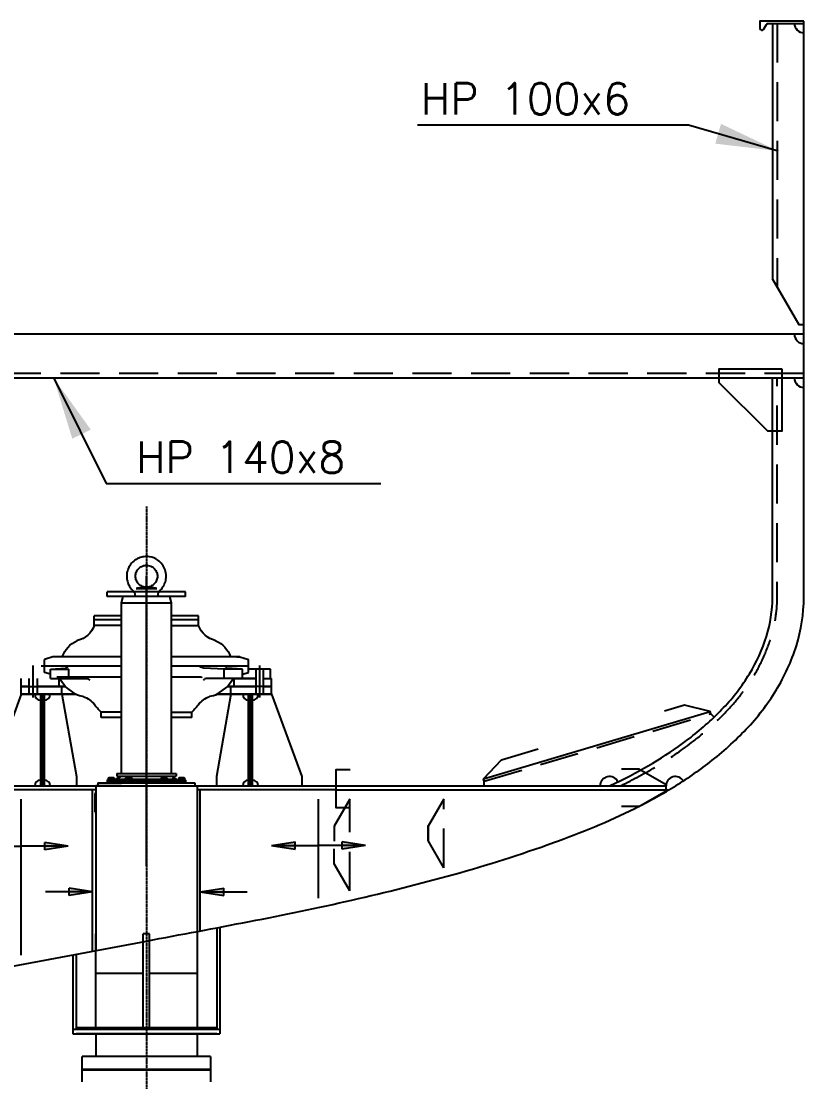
# Model space of a CAD drawing. Extents: x 53504 to 217282, y 25397 to 142583.
# Drawn here: x 174333 to 176833, y 133308 to 136696 of the extents above; entities that cross this region are included whole.
import ezdxf

# ---------------------------------------------------------------- set-up
doc = ezdxf.new("R2010")
doc.units = 0
doc.header["$LTSCALE"] = 250
doc.linetypes.add('DASHED', pattern=[0.75, 0.5, -0.25])
doc.linetypes.add('PHANTOM', pattern=[2.1, 1.25, -0.2, 0.125, -0.2, 0.125, -0.2])
doc.layers.get('0').update_dxf_attribs({"linetype": 'CONTINUOUS'})
for name, color, linetype in [('035', 2, 'CONTINUOUS'), ('S0CO1', 1, 'CONTINUOUS'), ('S0CO2', 2, 'CONTINUOUS'), ('S0CO5', 4, 'CONTINUOUS'), ('S0DA1', 1, 'DASHED'), ('S0DA2', 2, 'DASHED'), ('S0PH1', 1, 'PHANTOM'), ('S0TX2', 2, 'CONTINUOUS')]:
    doc.layers.add(name, color=color, linetype=linetype)
doc.styles.add('ROMANS', font='romans', dxfattribs={"height": 100})
doc.dimstyles.new('ORGINAL', dxfattribs={"dimscale": 100, "dimtxt": 1.8, "dimasz": 2, "dimexe": 0.5, "dimexo": 1, "dimgap": 0.5, "dimtad": 1, "dimdec": 0, "dimdsep": 46, "dimtxsty": 'ROMANS', "dimcen": 0, "dimclrd": 1, "dimclre": 1, "dimclrt": 2, "dimadec": 3, "dimazin": 2, "dimtfac": 1, "dimtdec": 0, "dimtmove": 0, "dimatfit": 3, "dimfxl": 1, "dimtvp": 100, "dimtolj": 1, "dimarcsym": 0})

# ---------------------------------------------------------------- blocks, each defined once
blk = doc.blocks.new('KNE200-OL')
at = {"layer": 'S0CO1', "color": 0}
blk.add_lwpolyline([(-30, 30), (-30, -170), (15, -170), (170, -15), (170, 30)], close=True, dxfattribs=at)
blk = doc.blocks.new('FF')
at = {"color": 0}
blk.add_lwpolyline([(0, 0), (140, 0), (140, -23, -0.767327), (128.8, -26), (119.6, -10, 0.267949), (114.4, -7), (0, -7)], format="xyb", close=True, dxfattribs=at)
blk = doc.blocks.new('rorlangskips')
at = {"color": 0, "linetype": 'ByBlock'}
for p, q in [((32.6961, 3388), (-32.6962, 3388)), ((10.0925, 3393.5237), (-10.0926, 3393.5237)), ((-125, 3362), (-125, 3377)), ((-125, 3377), (125, 3377)), ((-125, 3362), (125, 3362)), ((-80, 3342), (-74.6411, 3362)), ((-74.6411, 3362), (74.641, 3362)), ((-37.2574, 3366.8566), (-37.5, 3362)), ((37.2573, 3366.8565), (37.5, 3362)), ((80, 3342), (74.641, 3362)), ((125, 3362), (125, 3377)), ((-80, 2797), (-80, 3342)), ((80, 3342), (-80, 3342)), ((80, 2797), (80, 3342)), ((-166.5, 3269.41192), (-166.5, 3300)), ((-166.5, 3300), (-80, 3300)), ((-166.5, 3288), (-80, 3288)), ((80, 3300), (166.5, 3300)), ((80, 3288), (166.5, 3288)), ((166.5, 3269.41192), (166.5, 3300)), ((-80, 3269.41192), (-166.5, 3269.41192)), ((80, 3269.41192), (166.5, 3269.41192)), ((-220, 3221.95207), (-222, 3220.94443)), ((220, 3221.95207), (222, 3220.94443)), ((-298.79141, 3170), (-326, 3161)), ((-326, 3119), (-326, 3161)), ((-298.79141, 3170), (-80, 3170)), ((-289.25, 3170), (-298.79141, 3170)), ((80, 3170), (298.79141, 3170)), ((289.25, 3170), (298.79141, 3170)), ((298.79141, 3170), (326, 3161)), ((326, 3119), (326, 3161)), ((-326, 3140), (-80, 3140)), ((-306.38024, 3113.7429), (-326, 3119)), ((-306.38024, 3130.23145), (-257.12316, 3133.76459)), ((-306.38024, 3100), (-306.38024, 3130.23145)), ((-306.38024, 3130.23145), (-248.40739, 3130.23145)), ((-257.12316, 3133.76459), (-254.12241, 3134.97457)), ((-252.18645, 3136.91054), (-254.12241, 3134.97457)), ((-252.18645, 3136.91054), (-251.07327, 3140.25009)), ((-248.40739, 3130.23145), (-183.41135, 3133.4258)), ((-248.40739, 3100), (-248.40739, 3130.23145)), ((-183.41135, 3133.4258), (-179.20063, 3134.15179)), ((-179.20063, 3134.15179), (-177.07107, 3135.55536)), ((-177.07107, 3135.55536), (-174.26392, 3136.95894)), ((-174.26392, 3136.95894), (-170.00481, 3140)), ((80, 3140), (336, 3140)), ((248.40739, 3100), (248.40739, 3130.23145)), ((306.38024, 3130.23145), (248.40739, 3130.23145)), ((252.18645, 3136.91054), (251.07327, 3140.25009)), ((252.18645, 3136.91054), (254.12241, 3134.97457)), ((257.12316, 3133.76459), (254.12241, 3134.97457)), ((306.38024, 3130.23145), (257.12316, 3133.76459)), ((306.38024, 3100), (306.38024, 3130.23145)), ((306.38024, 3113.7429), (326, 3119)), ((306.38024, 3113.7429), (326, 3119)), ((-306.38024, 3100), (-189.55803, 3100)), ((-189.55803, 3100), (-185.9765, 3098.91714)), ((-185.9765, 3098.91714), (-184.04054, 3097.56196)), ((-184.04054, 3097.56196), (-181.23339, 3095.0452)), ((-175.7159, 3104.19266), (-177.36147, 3102.83748)), ((-173.77993, 3105.59624), (-175.7159, 3104.19266)), ((-170.38595, 3106.05905), (-173.77993, 3105.59624)), ((-80, 3106.07593), (-170.38595, 3106.05905)), ((286.33456, 3106.14433), (80, 3106.1058)), ((184.04054, 3097.56196), (181.23339, 3095.0452)), ((185.9765, 3098.91714), (184.04054, 3097.56196)), ((189.55803, 3100), (185.9765, 3098.91714)), ((306.38024, 3100), (189.55803, 3100)), ((-226.24318, 3050), (-259.67262, 3075)), ((226.24318, 3050), (259.67262, 3075)), ((-145, 2976), (-145, 2992.74737)), ((-80, 2992.74737), (-145, 2992.74737)), ((80, 2992.74737), (145, 2992.74737)), ((145, 2976), (145, 2992.74737)), ((-145, 2976), (-80, 2976)), ((80, 2976), (145, 2976)), ((-120.58, 2783.4), (-121.7376, 2782.7318)), ((-121.7376, 2782.7317), (-121.7376, 2777.6)), ((-120.58, 2783.4), (-119.9953, 2783.4)), ((-118.8612, 2783.4), (-119.9953, 2783.4)), ((-118.8612, 2783.4), (-113.6342, 2783.4)), ((-117.1188, 2777.6), (-117.1188, 2782.7317)), ((-113.6342, 2783.4), (-111.3658, 2783.4)), ((-111.3658, 2783.4), (-106.1389, 2783.4)), ((-107.8812, 2782.7317), (-107.8812, 2777.6)), ((-106.1389, 2783.4), (-105.0047, 2783.4)), ((-105.0047, 2783.4), (-104.42, 2783.4)), ((-103.2628, 2782.7319), (-104.42, 2783.4)), ((-103.2624, 2782.7317), (-103.2624, 2777.6)), ((-83.7603, 2785.2909), (-96.5, 2778.413)), ((-65.4876, 2778.413), (-96.5, 2778.413)), ((-96.5, 2778.413), (-95.9966, 2777)), ((95, 2797), (-95, 2797)), ((-95, 2797), (-95, 2788.5)), ((95, 2788.5), (-95, 2788.5)), ((-95, 2788.5), (-84.1135, 2787.1633)), ((-65.4876, 2782.7317), (-65.4876, 2777.6)), ((-64.33, 2783.4), (-65.4872, 2782.7319)), ((-64.33, 2783.4), (-63.7453, 2783.4)), ((-63.7453, 2783.4), (-62.6112, 2783.4)), ((-62.6112, 2783.4), (-57.3842, 2783.4)), ((-60.8688, 2782.7317), (-60.8688, 2777.6)), ((-55.1158, 2783.4), (-57.3842, 2783.4)), ((-55.1158, 2783.4), (-49.8889, 2783.4)), ((-51.6312, 2777.6), (-51.6312, 2782.7317)), ((-49.8889, 2783.4), (-48.7547, 2783.4)), ((-48.7547, 2783.4), (-48.17, 2783.4)), ((-47.0125, 2782.7317), (-48.17, 2783.4)), ((-47.0124, 2782.7317), (-47.0124, 2777.6)), ((47.0124, 2778.413), (-47.0124, 2778.413)), ((47.0124, 2782.7317), (47.0124, 2777.6)), ((48.17, 2783.4), (47.0127, 2782.7319)), ((48.17, 2783.4), (48.7547, 2783.4)), ((48.7547, 2783.4), (49.8888, 2783.4)), ((49.8888, 2783.4), (55.1158, 2783.4)), ((51.6312, 2782.7317), (51.6312, 2777.6)), ((55.1158, 2783.4), (57.3842, 2783.4)), ((57.3842, 2783.4), (62.6111, 2783.4)), ((60.8688, 2782.7317), (60.8688, 2777.6)), ((63.7453, 2783.4), (62.6111, 2783.4)), ((63.7453, 2783.4), (64.33, 2783.4)), ((65.4874, 2782.7318), (64.33, 2783.4)), ((65.4876, 2777.6), (65.4876, 2782.7317)), ((96.5, 2778.413), (65.4876, 2778.413)), ((83.7602, 2785.2909), (96.5, 2778.413)), ((95, 2788.5), (84.1134, 2787.1633)), ((95, 2797), (95, 2788.5)), ((96.5, 2778.413), (95.9965, 2777)), ((104.42, 2783.4), (103.2622, 2782.7316)), ((103.2624, 2782.7317), (103.2624, 2777.6)), ((104.42, 2783.4), (105.0047, 2783.4)), ((105.0047, 2783.4), (106.1388, 2783.4)), ((106.1388, 2783.4), (111.3658, 2783.4)), ((107.8812, 2782.7317), (107.8812, 2777.6)), ((111.3658, 2783.4), (113.6342, 2783.4)), ((113.6342, 2783.4), (118.8611, 2783.4)), ((117.1188, 2782.7317), (117.1188, 2777.6)), ((118.8611, 2783.4), (119.9953, 2783.4)), ((119.9953, 2783.4), (120.58, 2783.4)), ((121.7377, 2782.7316), (120.58, 2783.4)), ((121.7376, 2782.7317), (121.7376, 2777.6)), ((161.95, 2757), (-161.95, 2757)), ((-161.95, 2757), (-161.95, 2285)), ((155, 2767), (-155, 2767)), ((-155, 2767), (-155, 2757.0002)), ((-124, 2777), (-125, 2776)), ((125, 2776), (-125, 2776)), ((-125, 2775.9997), (-125, 2767.9998)), ((-125, 2768), (125, 2768)), ((-125, 2768), (-124, 2767)), ((-124, 2777), (124, 2777)), ((-117.1188, 2777.6), (-121.7376, 2777.6)), ((-119.815, 2777.6), (-119.815, 2777)), ((-107.8812, 2777.6), (-117.1188, 2777.6)), ((-103.2624, 2777.6), (-107.8812, 2777.6)), ((-105.185, 2777), (-105.185, 2777.6)), ((-60.8688, 2777.6), (-65.4876, 2777.6)), ((-63.565, 2777.6), (-63.565, 2777)), ((-51.6312, 2777.6), (-60.8688, 2777.6)), ((-47.0124, 2777.6), (-51.6312, 2777.6)), ((-48.935, 2777), (-48.935, 2777.6)), ((51.6312, 2777.6), (47.0124, 2777.6)), ((48.935, 2777.6), (48.935, 2777)), ((60.8688, 2777.6), (51.6312, 2777.6)), ((65.4876, 2777.6), (60.8688, 2777.6)), ((63.565, 2777), (63.565, 2777.6)), ((107.8812, 2777.6), (103.2624, 2777.6)), ((105.185, 2777.6), (105.185, 2777)), ((117.1188, 2777.6), (107.8812, 2777.6)), ((121.7376, 2777.6), (117.1188, 2777.6)), ((119.815, 2777.6), (119.815, 2777)), ((125, 2776), (124, 2777)), ((125, 2768), (124, 2767)), ((125, 2775.9997), (125, 2767.9998)), ((155, 2767), (155, 2757.0002)), ((161.95, 2757), (161.95, 2736.9998)), ((163.95, 2733), (161.5048, 2733)), ((163.95, 2674), (163.95, 2733)), ((161.5046, 2674), (163.95, 2674)), ((161.95, 2670), (161.95, 2285)), ((-161.95, 2285), (-161.95, 1985)), ((-10, 1985), (-10, 2285)), ((-10, 2285), (10, 2285)), ((10, 1985), (10, 2285)), ((161.95, 1985), (161.95, 2285)), ((-161.95, 2158), (-10, 2158)), ((10.0003, 2158), (161.95, 2158)), ((-10.0001, 1985), (-225, 1985)), ((10, 1985), (-10, 1985)), ((225, 1985), (10.0003, 1985)), ((-225, 1965), (225, 1965)), ((-161.95, 1964.9996), (-161.95, 1892.9999)), ((161.95, 1964.9996), (161.95, 1892.9999)), ((-205, 1893), (205, 1893)), ((-205, 1893), (-205, 1851.0004)), ((205, 1851.0004), (205, 1893)), ((-205, 1851), (205, 1851)), ((-204, 1851), (-205, 1850)), ((-205, 1850.0005), (-205, 1812.0005)), ((205, 1850), (-205, 1850)), ((205, 1850), (204, 1851)), ((205, 1812.0005), (205, 1850.0005))]:
    blk.add_line(p, q, dxfattribs=at)
for points in [[(-119.9957, 2783.4002), (-120.0563, 2783.3898, 0.0039418602), (-120.1165, 2783.3785, 0.0040013579), (-120.1765, 2783.3663, 0.0039797873), (-120.2361, 2783.3531, 0.0038602763), (-120.2955, 2783.3391, 0.0037750231), (-120.3546, 2783.3241, 0.0037011178), (-120.4134, 2783.3083, 0.0036303738), (-120.4721, 2783.2917, 0.0035444018), (-120.5305, 2783.2742, 0.0034692967), (-120.5888, 2783.2559, 0.0033878364), (-120.6468, 2783.2368, 0.0033133369), (-120.7048, 2783.2168, 0.003230705), (-120.7626, 2783.1961, 0.0031594434), (-120.8203, 2783.1747, 0.0030852079), (-120.8778, 2783.1524, 0.0030066347), (-120.9353, 2783.1294, 0.0029140184), (-120.9927, 2783.1056, 0.0028668794), (-121.05, 2783.0811, 0.002843875), (-121.1075, 2783.0558, 0.0027017808), (-121.1646, 2783.03, 0.0024707101), (-121.2214, 2783.0035, 0.0026430166), (-121.279, 2782.9759, 0.0030340751), (-121.338, 2782.9468, 0.0022716927), (-121.3935, 2782.919, 0.0008326909), (-121.4435, 2782.8936, 0.0030459402), (-121.508, 2782.8594, 0.0049822652), (-121.6074, 2782.8047, 0.0023796944), (-121.7376, 2782.7319, 0.0012577399)], [(-117.1184, 2782.7319), (-117.176, 2782.7648, 0.002086275), (-117.2335, 2782.797, 0.0020960682), (-117.2909, 2782.8285, 0.0021356576), (-117.3482, 2782.8594, 0.002206361), (-117.4055, 2782.8895, 0.0022677019), (-117.4628, 2782.919, 0.0023268777), (-117.52, 2782.9478, 0.0023860374), (-117.5773, 2782.9759, 0.0024518076), (-117.6345, 2783.0033, 0.0025150146), (-117.6918, 2783.03, 0.0025834969), (-117.7491, 2783.0559, 0.0026481288), (-117.8064, 2783.0811, 0.0027176463), (-117.8637, 2783.1056, 0.0027876822), (-117.9212, 2783.1294, 0.0028677892), (-117.9787, 2783.1524, 0.0029292233), (-118.0363, 2783.1747, 0.0029843569), (-118.094, 2783.1961, 0.0030859652), (-118.1518, 2783.2168, 0.0032386271), (-118.2099, 2783.2368, 0.0032077686), (-118.2679, 2783.2559, 0.0030434102), (-118.3257, 2783.2741, 0.0034713306), (-118.3847, 2783.2917, 0.004304953), (-118.4453, 2783.3087, 0.0032689213), (-118.5023, 2783.3241, 0.0009735441), (-118.5539, 2783.3377, 0.0048740787), (-118.6208, 2783.3531, 0.0087383671), (-118.7247, 2783.3742, 0.004272829), (-118.8614, 2783.4002, 0.0022383392)], [(-113.6346, 2783.4002), (-113.7557, 2783.3898, 0.0020138052), (-113.8763, 2783.3785, 0.0020528203), (-113.9962, 2783.3663, 0.002051612), (-114.1155, 2783.3531, 0.0019997799), (-114.2342, 2783.3391, 0.0019660746), (-114.3524, 2783.3241, 0.001937944), (-114.4701, 2783.3083, 0.0019119894), (-114.5874, 2783.2917, 0.0018775293), (-114.7043, 2783.2742, 0.001849165), (-114.8208, 2783.2559, 0.0018168034), (-114.937, 2783.2368, 0.001788438), (-115.0529, 2783.2168, 0.001754959), (-115.1685, 2783.1961, 0.0017278313), (-115.2839, 2783.1747, 0.0016983271), (-115.399, 2783.1524, 0.0016665342), (-115.514, 2783.1294, 0.0016259801), (-115.6287, 2783.1056, 0.00161086), (-115.7434, 2783.0811, 0.0016088778), (-115.8582, 2783.0558, 0.0015394528), (-115.9725, 2783.03, 0.0014170001), (-116.086, 2783.0035, 0.0015260602), (-116.2013, 2782.9759, 0.001765179), (-116.3194, 2782.9468, 0.0013321862), (-116.4302, 2782.919, 0.0004904), (-116.5303, 2782.8936, 0.0018009038), (-116.6592, 2782.8594, 0.0029842264), (-116.858, 2782.8047, 0.001441806), (-117.1184, 2782.7319, 0.0007660942)], [(-107.881, 2782.7319), (-107.9961, 2782.7648, 0.0012798044), (-108.111, 2782.797, 0.0012775111), (-108.2258, 2782.8285, 0.001292954), (-108.3404, 2782.8594, 0.0013271093), (-108.455, 2782.8895, 0.0013546974), (-108.5695, 2782.919, 0.001380876), (-108.684, 2782.9478, 0.001406205), (-108.7984, 2782.9759, 0.0014353323), (-108.9129, 2783.0033, 0.0014620704), (-109.0273, 2783.03, 0.0014917956), (-109.1419, 2783.0559, 0.0015184079), (-109.2565, 2783.0811, 0.0015477911), (-109.3712, 2783.1056, 0.0015765799), (-109.486, 2783.1294, 0.0016110078), (-109.601, 2783.1524, 0.0016340797), (-109.7162, 2783.1747, 0.0016538577), (-109.8315, 2783.1961, 0.0016985364), (-109.9472, 2783.2168, 0.0017708203), (-110.0634, 2783.2368, 0.0017420488), (-110.1793, 2783.2559, 0.0016428437), (-110.2949, 2783.2741, 0.0018623958), (-110.4128, 2783.2917, 0.0022936921), (-110.5339, 2783.3087, 0.001729458), (-110.6479, 2783.3241, 0.0005133317), (-110.7511, 2783.3377, 0.0025622387), (-110.8849, 2783.3531, 0.0045433942), (-111.0927, 2783.3742, 0.0022024116), (-111.3659, 2783.4002, 0.00114961)], [(-106.1391, 2783.4002), (-106.1997, 2783.3898, 0.0039417227), (-106.26, 2783.3785, 0.0040013774), (-106.3199, 2783.3663, 0.0039799731), (-106.3795, 2783.3531, 0.003860608), (-106.4389, 2783.3391, 0.0037754973), (-106.498, 2783.3241, 0.0037017204), (-106.5569, 2783.3083, 0.0036311024), (-106.6155, 2783.2917, 0.0035452388), (-106.674, 2783.2742, 0.0034702404), (-106.7322, 2783.2559, 0.0033888716), (-106.7903, 2783.2368, 0.0033144613), (-106.8483, 2783.2168, 0.0032319031), (-106.9061, 2783.1961, 0.0031607157), (-106.9637, 2783.1747, 0.0030865413), (-107.0213, 2783.1524, 0.0030080239), (-107.0788, 2783.1294, 0.002915445), (-107.1362, 2783.1056, 0.0028683623), (-107.1935, 2783.0811, 0.0028454201), (-107.2509, 2783.0558, 0.0027033194), (-107.3081, 2783.03, 0.0024721742), (-107.3648, 2783.0035, 0.0026446434), (-107.4225, 2782.9759, 0.0030360183), (-107.4815, 2782.9468, 0.0022732047), (-107.5369, 2782.919, 0.000833256), (-107.587, 2782.8936, 0.0030480434), (-107.6514, 2782.8594, 0.0049858921), (-107.7508, 2782.8047, 0.0023815012), (-107.881, 2782.7319, 0.0012587123)], [(-103.2628, 2782.7319), (-103.3203, 2782.7648, 0.0020888869), (-103.3777, 2782.797, 0.0020986678), (-103.4351, 2782.8285, 0.002138279), (-103.4924, 2782.8594, 0.0022090407), (-103.5497, 2782.8895, 0.0022704238), (-103.6069, 2782.919, 0.0023296369), (-103.6641, 2782.9478, 0.002388829), (-103.7213, 2782.9759, 0.0024546366), (-103.7785, 2783.0033, 0.0025178721), (-103.8357, 2783.03, 0.0025863861), (-103.893, 2783.0559, 0.0026510384), (-103.9502, 2783.0811, 0.0027205787), (-104.0076, 2783.1056, 0.0027906298), (-104.065, 2783.1294, 0.0028707586), (-104.1225, 2783.1524, 0.0029321861), (-104.18, 2783.1747, 0.0029873038), (-104.2377, 2783.1961, 0.0030889317), (-104.2955, 2783.2168, 0.0032416531), (-104.3536, 2783.2368, 0.0032106714), (-104.4115, 2783.2559, 0.0030460801), (-104.4693, 2783.2741, 0.0034742723), (-104.5282, 2783.2917, 0.0043084458), (-104.5888, 2783.3087, 0.0032714438), (-104.6458, 2783.3241, 0.0009742757), (-104.6974, 2783.3377, 0.0048776492), (-104.7643, 2783.3531, 0.0087441078), (-104.8682, 2783.3742, 0.0042753383), (-105.0048, 2783.4002, 0.0022395814)], [(-63.7453, 2783.4002), (-63.8059, 2783.3898, 0.0039415787), (-63.8662, 2783.3785, 0.0040013974), (-63.9261, 2783.3663, 0.0039801667), (-63.9858, 2783.3531, 0.0038609539), (-64.0452, 2783.3391, 0.0037759919), (-64.1043, 2783.3241, 0.0037023491), (-64.1631, 2783.3083, 0.0036318628), (-64.2218, 2783.2917, 0.0035461122), (-64.2803, 2783.2742, 0.0034712254), (-64.3385, 2783.2559, 0.0033899519), (-64.3966, 2783.2368, 0.003315635), (-64.4546, 2783.2168, 0.003233154), (-64.5124, 2783.1961, 0.0031620438), (-64.57, 2783.1747, 0.0030879337), (-64.6276, 2783.1524, 0.0030094742), (-64.6851, 2783.1294, 0.0029169347), (-64.7425, 2783.1056, 0.0028699109), (-64.7998, 2783.0811, 0.0028470336), (-64.8572, 2783.0558, 0.0027049263), (-64.9143, 2783.03, 0.0024737032), (-64.9711, 2783.0035, 0.0026463426), (-65.0288, 2782.9759, 0.0030380479), (-65.0878, 2782.9468, 0.002274784), (-65.1432, 2782.919, 0.0008338463), (-65.1932, 2782.8936, 0.0030502402), (-65.2576, 2782.8594, 0.0049896809), (-65.357, 2782.8047, 0.0023833888), (-65.4872, 2782.7319, 0.0012597282)], [(-60.869, 2782.7319), (-60.9265, 2782.7648, 0.0020871594), (-60.984, 2782.797, 0.0020969684), (-61.0413, 2782.8285, 0.0021365869), (-61.0986, 2782.8594, 0.002207333), (-61.1559, 2782.8895, 0.002268714), (-61.2131, 2782.919, 0.002327929), (-61.2704, 2782.9478, 0.002387129), (-61.3276, 2782.9759, 0.0024529427), (-61.3848, 2783.0033, 0.0025161931), (-61.442, 2783.03, 0.0025847213), (-61.4992, 2783.0559, 0.0026493986), (-61.5565, 2783.0811, 0.0027189637), (-61.6139, 2783.1056, 0.0027890484), (-61.6713, 2783.1294, 0.002869209), (-61.7288, 2783.1524, 0.0029306886), (-61.7863, 2783.1747, 0.0029858638), (-61.844, 2783.1961, 0.003087538), (-61.9018, 2783.2168, 0.003240292), (-61.9599, 2783.2368, 0.0032094318), (-62.0178, 2783.2559, 0.0030449994), (-62.0756, 2783.2741, 0.0034731558), (-62.1345, 2783.2917, 0.0043072328), (-62.1951, 2783.3087, 0.003270664), (-62.252, 2783.3241, 0.0009740646), (-62.3036, 2783.3377, 0.0048766908), (-62.3705, 2783.3531, 0.008743084), (-62.4744, 2783.3742, 0.004275143), (-62.6109, 2783.4002, 0.0022395521)], [(-57.3841, 2783.4002), (-57.5053, 2783.3898, 0.002013237), (-57.6259, 2783.3785, 0.0020522362), (-57.7458, 2783.3663, 0.0020510234), (-57.8652, 2783.3531, 0.0019992018), (-57.9839, 2783.3391, 0.001965502), (-58.1022, 2783.3241, 0.0019373759), (-58.2199, 2783.3083, 0.0019114251), (-58.3373, 2783.2917, 0.001876972), (-58.4542, 2783.2742, 0.0018486128), (-58.5707, 2783.2559, 0.001816258), (-58.6869, 2783.2368, 0.0017878983), (-58.8029, 2783.2168, 0.001754427), (-58.9185, 2783.1961, 0.0017273051), (-59.0339, 2783.1747, 0.0016978079), (-59.1491, 2783.1524, 0.0016660227), (-59.2641, 2783.1294, 0.0016254791), (-59.3788, 2783.1056, 0.001610362), (-59.4936, 2783.0811, 0.0016083789), (-59.6084, 2783.0558, 0.001538974), (-59.7227, 2783.03, 0.0014165582), (-59.8363, 2783.0035, 0.0015255831), (-59.9516, 2782.9759, 0.0017646258), (-60.0697, 2782.9468, 0.0013317678), (-60.1805, 2782.919, 0.0004902457), (-60.2807, 2782.8936, 0.0018003367), (-60.4096, 2782.8594, 0.0029832839), (-60.6084, 2782.8047, 0.0014413494), (-60.869, 2782.7319, 0.0007658514)], [(-51.6316, 2782.7319), (-51.7466, 2782.7648, 0.0012802106), (-51.8615, 2782.797, 0.0012779161), (-51.9762, 2782.8285, 0.0012933633), (-52.0909, 2782.8594, 0.001327529), (-52.2054, 2782.8895, 0.0013551252), (-52.3199, 2782.919, 0.0013813113), (-52.4343, 2782.9478, 0.0014066476), (-52.5487, 2782.9759, 0.0014357831), (-52.6631, 2783.0033, 0.0014625287), (-52.7776, 2783.03, 0.001492262), (-52.8921, 2783.0559, 0.0015188816), (-53.0066, 2783.0811, 0.0015482727), (-53.1213, 2783.1056, 0.001577069), (-53.2361, 2783.1294, 0.001611506), (-53.3511, 2783.1524, 0.0016345832), (-53.4662, 2783.1747, 0.0016543654), (-53.5815, 2783.1961, 0.001699056), (-53.6972, 2783.2168, 0.0017713598), (-53.8133, 2783.2368, 0.001742577), (-53.9292, 2783.2559, 0.0016433397), (-54.0448, 2783.2741, 0.0018629552), (-54.1626, 2783.2917, 0.002294377), (-54.2837, 2783.3087, 0.001729971), (-54.3976, 2783.3241, 0.0005134833), (-54.5008, 2783.3377, 0.0025629934), (-54.6346, 2783.3531, 0.0045447146), (-54.8423, 2783.3742, 0.0022030432), (-55.1155, 2783.4002, 0.0011499378)], [(-49.8887, 2783.4002), (-49.9493, 2783.3898, 0.0039395888), (-50.0096, 2783.3785, 0.0039992103), (-50.0696, 2783.3663, 0.003977819), (-50.1292, 2783.3531, 0.003858522), (-50.1886, 2783.3391, 0.0037734624), (-50.2478, 2783.3241, 0.003699732), (-50.3067, 2783.3083, 0.0036291603), (-50.3654, 2783.2917, 0.0035433519), (-50.4238, 2783.2742, 0.0034684042), (-50.4821, 2783.2559, 0.0033870896), (-50.5402, 2783.2368, 0.003312731), (-50.5982, 2783.2168, 0.0032302286), (-50.6561, 2783.1961, 0.0031590916), (-50.7138, 2783.1747, 0.0030849689), (-50.7714, 2783.1524, 0.0030065056), (-50.8289, 2783.1294, 0.0029139872), (-50.8863, 2783.1056, 0.0028669427), (-50.9437, 2783.0811, 0.0028440261), (-51.0011, 2783.0558, 0.0027020098), (-51.0583, 2783.03, 0.002470989), (-51.1151, 2783.0035, 0.0026433893), (-51.1728, 2782.9759, 0.003034597), (-51.2318, 2782.9468, 0.002272155), (-51.2873, 2782.919, 0.0008328741), (-51.3374, 2782.8936, 0.0030466561), (-51.4018, 2782.8594, 0.0049836763), (-51.5013, 2782.8047, 0.0023804658), (-51.6316, 2782.7319, 0.0012581706)], [(-47.0124, 2782.7319), (-47.0699, 2782.7648, 0.002085506), (-47.1274, 2782.797, 0.0020953419), (-47.1847, 2782.8285, 0.002134967), (-47.2421, 2782.8594, 0.0022056983), (-47.2993, 2782.8895, 0.0022670771), (-47.3566, 2782.919, 0.0023262939), (-47.4138, 2782.9478, 0.0023855017), (-47.471, 2782.9759, 0.0024513208), (-47.5282, 2783.0033, 0.0025145854), (-47.5855, 2783.03, 0.0025831273), (-47.6427, 2783.0559, 0.0026478282), (-47.7, 2783.0811, 0.0027174172), (-47.7573, 2783.1056, 0.0027875341), (-47.8148, 2783.1294, 0.0028677251), (-47.8722, 2783.1524, 0.0029292543), (-47.9298, 2783.1747, 0.0029844846), (-47.9875, 2783.1961, 0.0030862032), (-48.0453, 2783.2168, 0.0032389883), (-48.1033, 2783.2368, 0.0032082441), (-48.1613, 2783.2559, 0.0030439642), (-48.2191, 2783.2741, 0.003472086), (-48.278, 2783.2917, 0.0043060704), (-48.3385, 2783.3087, 0.0032699168), (-48.3955, 2783.3241, 0.0009738622), (-48.4471, 2783.3377, 0.0048757721), (-48.5139, 2783.3531, 0.0087421021), (-48.6178, 2783.3742, 0.0042749553), (-48.7543, 2783.4002, 0.0022395238)], [(48.7546, 2783.4002), (48.694, 2783.3898, 0.0039416671), (48.6337, 2783.3785, 0.0040013852), (48.5738, 2783.3663, 0.0039800479), (48.5141, 2783.3531, 0.0038607414), (48.4547, 2783.3391, 0.0037756881), (48.3956, 2783.3241, 0.003701963), (48.3368, 2783.3083, 0.0036313957), (48.2781, 2783.2917, 0.0035455757), (48.2197, 2783.2742, 0.0034706203), (48.1614, 2783.2559, 0.0033892881), (48.1033, 2783.2368, 0.003314914), (48.0454, 2783.2168, 0.0032323856), (47.9876, 2783.1961, 0.0031612279), (47.9299, 2783.1747, 0.0030870782), (47.8723, 2783.1524, 0.0030085831), (47.8148, 2783.1294, 0.0029160194), (47.7575, 2783.1056, 0.0028689594), (47.7001, 2783.0811, 0.0028460422), (47.6427, 2783.0558, 0.002703939), (47.5856, 2783.03, 0.0024727638), (47.5288, 2783.0035, 0.0026452986), (47.4712, 2782.9759, 0.0030368009), (47.4121, 2782.9468, 0.0022738137), (47.3568, 2782.919, 0.0008334837), (47.3067, 2782.8936, 0.0030488904), (47.2423, 2782.8594, 0.004987353), (47.1429, 2782.8047, 0.002382229), (47.0127, 2782.7319, 0.001259104)], [(51.6309, 2782.7319), (51.5734, 2782.7648, 0.0020882207), (51.5159, 2782.797, 0.0020980123), (51.4586, 2782.8285, 0.0021376263), (51.4013, 2782.8594, 0.002208382), (51.344, 2782.8895, 0.0022697643), (51.2868, 2782.919, 0.0023289781), (51.2295, 2782.9478, 0.0023881733), (51.1723, 2782.9759, 0.0024539832), (51.1151, 2783.0033, 0.0025172247), (51.0579, 2783.03, 0.0025857441), (51.0007, 2783.0559, 0.002650406), (50.9434, 2783.0811, 0.0027199559), (50.8861, 2783.1056, 0.00279002), (50.8287, 2783.1294, 0.002870161), (50.7712, 2783.1524, 0.0029316087), (50.7136, 2783.1747, 0.0029867484), (50.656, 2783.1961, 0.0030883942), (50.5981, 2783.2168, 0.0032411283), (50.5401, 2783.2368, 0.0032101934), (50.4821, 2783.2559, 0.0030456634), (50.4243, 2783.2741, 0.0034738419), (50.3654, 2783.2917, 0.004307978), (50.3048, 2783.3087, 0.0032711431), (50.2479, 2783.3241, 0.0009741942), (50.1963, 2783.3377, 0.0048772798), (50.1294, 2783.3531, 0.008743713), (50.0255, 2783.3742, 0.004275263), (49.8889, 2783.4002, 0.0022395702)], [(55.1157, 2783.4002), (54.9945, 2783.3898, 0.0020132664), (54.874, 2783.3785, 0.0020522408), (54.7541, 2783.3663, 0.0020510011), (54.6347, 2783.3531, 0.0019991552), (54.516, 2783.3391, 0.0019654314), (54.3977, 2783.3241, 0.0019372832), (54.28, 2783.3083, 0.0019113106), (54.1627, 2783.2917, 0.0018768377), (54.0457, 2783.2742, 0.0018484587), (53.9292, 2783.2559, 0.0018160864), (53.813, 2783.2368, 0.0017877091), (53.6971, 2783.2168, 0.0017542226), (53.5814, 2783.1961, 0.001727085), (53.466, 2783.1747, 0.0016975739), (53.3509, 2783.1524, 0.0016657756), (53.2359, 2783.1294, 0.001625222), (53.1211, 2783.1056, 0.0016100911), (53.0063, 2783.0811, 0.0016080929), (52.8915, 2783.0558, 0.0015386852), (52.7772, 2783.03, 0.0014162801), (52.6636, 2783.0035, 0.0015252701), (52.5483, 2782.9759, 0.0017642466), (52.4302, 2782.9468, 0.0013314682), (52.3194, 2782.919, 0.0004901329), (52.2192, 2782.8936, 0.0017999137), (52.0903, 2782.8594, 0.0029825366), (51.8914, 2782.8047, 0.0014409692), (51.6309, 2782.7319, 0.0007656448)], [(60.8683, 2782.7319), (60.7533, 2782.7648, 0.0012805673), (60.6384, 2782.797, 0.001278263), (60.5237, 2782.8285, 0.0012937044), (60.409, 2782.8594, 0.001327869), (60.2945, 2782.8895, 0.0013554613), (60.18, 2782.919, 0.001381643), (60.0656, 2782.9478, 0.0014069734), (59.9512, 2782.9759, 0.0014361039), (59.8368, 2783.0033, 0.0014628424), (59.7224, 2783.03, 0.0014925692), (59.6079, 2783.0559, 0.0015191801), (59.4933, 2783.0811, 0.001548563), (59.3786, 2783.1056, 0.0015773493), (59.2638, 2783.1294, 0.0016117771), (59.1489, 2783.1524, 0.0016348419), (59.0337, 2783.1747, 0.001654611), (58.9184, 2783.1961, 0.0016992903), (58.8028, 2783.2168, 0.0017715856), (58.6866, 2783.2368, 0.0017427797), (58.5707, 2783.2559, 0.001643514), (58.4552, 2783.2741, 0.0018631329), (58.3373, 2783.2917, 0.0022945667), (58.2162, 2783.3087, 0.0017300903), (58.1023, 2783.3241, 0.0005135153), (57.9991, 2783.3377, 0.002563137), (57.8653, 2783.3531, 0.0045448582), (57.6575, 2783.3742, 0.0022030653), (57.3844, 2783.4002, 0.001149938)], [(62.6112, 2783.4002), (62.5506, 2783.3898, 0.003939677), (62.4903, 2783.3785, 0.0039991979), (62.4303, 2783.3663, 0.0039777), (62.3707, 2783.3531, 0.0038583094), (62.3113, 2783.3391, 0.0037731587), (62.2521, 2783.3241, 0.0036993459), (62.1932, 2783.3083, 0.0036286934), (62.1346, 2783.2917, 0.0035428156), (62.0761, 2783.2742, 0.0034677996), (62.0178, 2783.2559, 0.0033864263), (61.9597, 2783.2368, 0.0033120104), (61.9017, 2783.2168, 0.0032294608), (61.8439, 2783.1961, 0.0031582762), (61.7862, 2783.1747, 0.0030841142), (61.7286, 2783.1524, 0.0030056153), (61.671, 2783.1294, 0.002913073), (61.6136, 2783.1056, 0.0028659923), (61.5562, 2783.0811, 0.002843036), (61.4988, 2783.0558, 0.0027010237), (61.4416, 2783.03, 0.0024700507), (61.3848, 2783.0035, 0.0026423468), (61.3271, 2782.9759, 0.0030333516), (61.2681, 2782.9468, 0.0022711859), (61.2126, 2782.919, 0.000832512), (61.1625, 2782.8936, 0.0030453081), (61.0981, 2782.8594, 0.0049813517), (60.9986, 2782.8047, 0.0023793076), (60.8683, 2782.7319, 0.0012575472)], [(65.4875, 2782.7319), (65.43, 2782.7648, 0.0020865666), (65.3725, 2782.797, 0.0020963851), (65.3151, 2782.8285, 0.002136006), (65.2578, 2782.8594, 0.002206747), (65.2006, 2782.8895, 0.002268127), (65.1433, 2782.919, 0.0023273427), (65.0861, 2782.9478, 0.0023865456), (65.0289, 2782.9759, 0.002452361), (64.9717, 2783.0033, 0.0025156167), (64.9145, 2783.03, 0.0025841499), (64.8572, 2783.0559, 0.0026488356), (64.7999, 2783.0811, 0.0027184092), (64.7426, 2783.1056, 0.0027885054), (64.6852, 2783.1294, 0.002868677), (64.6277, 2783.1524, 0.0029301743), (64.5701, 2783.1747, 0.0029853692), (64.5125, 2783.1961, 0.0030870596), (64.4546, 2783.2168, 0.0032398247), (64.3966, 2783.2368, 0.003209006), (64.3386, 2783.2559, 0.0030446283), (64.2808, 2783.2741, 0.0034727722), (64.2219, 2783.2917, 0.0043068161), (64.1614, 2783.3087, 0.0032703961), (64.1044, 2783.3241, 0.000973992), (64.0528, 2783.3377, 0.0048763616), (63.986, 2783.3531, 0.008742732), (63.8821, 2783.3742, 0.0042750758), (63.7455, 2783.4002, 0.002239542)], [(105.005, 2783.4002), (104.9444, 2783.3898, 0.0039395336), (104.8841, 2783.3785, 0.0039992187), (104.8241, 2783.3663, 0.0039778943), (104.7644, 2783.3531, 0.003858656), (104.705, 2783.3391, 0.003773654), (104.6459, 2783.3241, 0.0036999754), (104.587, 2783.3083, 0.0036294547), (104.5283, 2783.2917, 0.0035436899), (104.4698, 2783.2742, 0.0034687853), (104.4115, 2783.2559, 0.0033875076), (104.3534, 2783.2368, 0.003313185), (104.2954, 2783.2168, 0.0032307123), (104.2376, 2783.1961, 0.0031596051), (104.1799, 2783.1747, 0.0030855072), (104.1223, 2783.1524, 0.0030070664), (104.0648, 2783.1294, 0.0029145632), (104.0073, 2783.1056, 0.0028675413), (103.9499, 2783.0811, 0.00284465), (103.8925, 2783.0558, 0.002702631), (103.8354, 2783.03, 0.0024715801), (103.7786, 2783.0035, 0.0026440463), (103.7209, 2782.9759, 0.0030353817), (103.6618, 2782.9468, 0.0022727656), (103.6064, 2782.919, 0.0008331023), (103.5563, 2782.8936, 0.0030475054), (103.4918, 2782.8594, 0.004985141), (103.3924, 2782.8047, 0.0023811954), (103.2621, 2782.7319, 0.0012585633)], [(107.8813, 2782.7319), (107.8238, 2782.7648, 0.0020883959), (107.7663, 2782.797, 0.0020981547), (107.7089, 2782.8285, 0.0021377351), (107.6516, 2782.8594, 0.0022084574), (107.5943, 2782.8895, 0.002269801), (107.537, 2782.919, 0.0023289746), (107.4798, 2782.9478, 0.0023881244), (107.4226, 2782.9759, 0.0024538872), (107.3653, 2783.0033, 0.002517076), (107.3081, 2783.03, 0.0025855406), (107.2508, 2783.0559, 0.002650142), (107.1935, 2783.0811, 0.002719629), (107.1361, 2783.1056, 0.0027896234), (107.0787, 2783.1294, 0.0028696913), (107.0212, 2783.1524, 0.0029310617), (106.9636, 2783.1747, 0.0029861244), (106.9059, 2783.1961, 0.003087676), (106.848, 2783.2168, 0.0032402979), (106.7899, 2783.2368, 0.0032092903), (106.7319, 2783.2559, 0.0030447367), (106.6741, 2783.2741, 0.0034727011), (106.6151, 2783.2917, 0.0043064418), (106.5545, 2783.3087, 0.0032698784), (106.4975, 2783.3241, 0.0009738031), (106.4459, 2783.3377, 0.004875255), (106.379, 2783.3531, 0.0087396236), (106.275, 2783.3742, 0.0042730687), (106.1383, 2783.4002, 0.0022383752)], [(111.3662, 2783.4002), (111.2449, 2783.3898, 0.0020131726), (111.1243, 2783.3785, 0.0020522263), (111.0044, 2783.3663, 0.0020510723), (110.8851, 2783.3531, 0.0019993036), (110.7663, 2783.3391, 0.0019656562), (110.648, 2783.3241, 0.0019375784), (110.5303, 2783.3083, 0.0019116762), (110.4129, 2783.2917, 0.0018772659), (110.296, 2783.2742, 0.00184895), (110.1794, 2783.2559, 0.0018166336), (110.0632, 2783.2368, 0.0017883126), (109.9473, 2783.2168, 0.0017548747), (109.8317, 2783.1961, 0.0017277871), (109.7163, 2783.1747, 0.00169832), (109.6011, 2783.1524, 0.0016665637), (109.4861, 2783.1294, 0.0016260421), (109.3713, 2783.1056, 0.0016109551), (109.2566, 2783.0811, 0.001609005), (109.1417, 2783.0558, 0.0015396061), (109.0274, 2783.03, 0.0014171673), (108.9139, 2783.0035, 0.0015262687), (108.7985, 2782.9759, 0.0017654562), (108.6805, 2782.9468, 0.0013324237), (108.5697, 2782.919, 0.0004904928), (108.4695, 2782.8936, 0.001801263), (108.3406, 2782.8594, 0.0029849206), (108.1418, 2782.8047, 0.0014421823), (107.8813, 2782.7319, 0.0007663042)], [(117.1187, 2782.7319), (117.0037, 2782.7648, 0.0012805177), (116.8888, 2782.797, 0.0012782043), (116.774, 2782.8285, 0.0012936358), (116.6594, 2782.8594, 0.001327789), (116.5448, 2782.8895, 0.0013553694), (116.4303, 2782.919, 0.001381539), (116.3159, 2782.9478, 0.0014068566), (116.2014, 2782.9759, 0.0014359734), (116.087, 2783.0033, 0.0014626976), (115.9725, 2783.03, 0.0014924096), (115.858, 2783.0559, 0.0015190048), (115.7434, 2783.0811, 0.0015483713), (115.6287, 2783.1056, 0.0015771404), (115.5139, 2783.1294, 0.00161155), (115.3988, 2783.1524, 0.0016345966), (115.2837, 2783.1747, 0.0016543482), (115.1684, 2783.1961, 0.0016990048), (115.0527, 2783.2168, 0.0017712717), (114.9365, 2783.2368, 0.0017424539), (114.8205, 2783.2559, 0.0016431921), (114.7049, 2783.2741, 0.0018627508), (114.587, 2783.2917, 0.002294071), (114.4659, 2783.3087, 0.0017296968), (114.3519, 2783.3241, 0.0005133956), (114.2487, 2783.3377, 0.0025625256), (114.1149, 2783.3531, 0.0045436816), (113.9071, 2783.3742, 0.0022024557), (113.6338, 2783.4002, 0.0011496106)], [(118.8606, 2783.4002), (118.8001, 2783.3898, 0.0039418991), (118.7398, 2783.3785, 0.0040013522), (118.6799, 2783.3663, 0.0039797347), (118.6203, 2783.3531, 0.0038601824), (118.5609, 2783.3391, 0.003774889), (118.5018, 2783.3241, 0.0037009471), (118.4429, 2783.3083, 0.0036301674), (118.3843, 2783.2917, 0.0035441648), (118.3259, 2783.2742, 0.0034690296), (118.2676, 2783.2559, 0.0033875436), (118.2095, 2783.2368, 0.0033130187), (118.1516, 2783.2168, 0.003230366), (118.0938, 2783.1961, 0.0031590836), (118.0361, 2783.1747, 0.0030848306), (117.9785, 2783.1524, 0.0030062416), (117.9211, 2783.1294, 0.0029136148), (117.8637, 2783.1056, 0.00286646), (117.8063, 2783.0811, 0.002843438), (117.7489, 2783.0558, 0.0027013453), (117.6918, 2783.03, 0.002470296), (117.635, 2783.0035, 0.0026425563), (117.5773, 2782.9759, 0.0030335254), (117.5183, 2782.9468, 0.002271265), (117.4629, 2782.919, 0.000832531), (117.4128, 2782.8936, 0.0030453453), (117.3484, 2782.8594, 0.0049812394), (117.249, 2782.8047, 0.0023791834), (117.1187, 2782.7319, 0.0012574648)], [(121.7379, 2782.7319), (121.6804, 2782.7648, 0.0020867424), (121.6229, 2782.797, 0.0020965281), (121.5655, 2782.8285, 0.0021361154), (121.5082, 2782.8594, 0.002206823), (121.4509, 2782.8895, 0.0022681646), (121.3936, 2782.919, 0.0023273399), (121.3363, 2782.9478, 0.0023864974), (121.2791, 2782.9759, 0.002452266), (121.2219, 2783.0033, 0.002515469), (121.1646, 2783.03, 0.0025839473), (121.1073, 2783.0559, 0.0026485726), (121.05, 2783.0811, 0.0027180834), (120.9926, 2783.1056, 0.0027881102), (120.9352, 2783.1294, 0.0028682086), (120.8777, 2783.1524, 0.0029296287), (120.8201, 2783.1747, 0.0029847466), (120.7624, 2783.1961, 0.0030863424), (120.7045, 2783.2168, 0.0032389956), (120.6464, 2783.2368, 0.0032081041), (120.5884, 2783.2559, 0.0030437028), (120.5306, 2783.2741, 0.0034716329), (120.4717, 2783.2917, 0.0043052813), (120.4111, 2783.3087, 0.0032691326), (120.3541, 2783.3241, 0.0009736012), (120.3025, 2783.3377, 0.0048743381), (120.2356, 2783.3531, 0.0087386446), (120.1316, 2783.3742, 0.004272882), (119.995, 2783.4002, 0.0022383473)]]:
    blk.add_lwpolyline(points, format="xyb", dxfattribs=at)
for centre, radius, start, end in [((-55.235, 3367.7548), 18, 357.14, 46.98338), ((55.2349, 3367.7548), 18, 133.01662, 182.86), ((-237, 3295), 75, 283.1009, 340.05156), ((237, 3295), 75, 199.94844, 256.8991), ((-185, 3140), 89, 114.56532, 160.30101), ((185, 3140), 89, 19.698989, 65.434682), ((-185, 3140), 99, 203.83101, 221.03847), ((185, 3140), 99, 318.96153, 336.16899), ((-185, 3140), 99, 245.38002, 260.29265), ((185, 3140), 99, 279.70735, 294.61998), ((-225.53836, 2971.30915), 75, 37.39937, 71.461699), ((-2.35671, 3138.58595), 204, 215.97658, 225.6346), ((2.35671, 3138.58595), 204, 314.3654, 324.02342), ((225.53836, 2971.30915), 75, 108.5383, 142.60063), ((-84.2354, 2786.1708), 1, 298.36343, 83), ((84.2353, 2786.1708), 1, 97, 241.63657)]:
    blk.add_arc(centre, radius, start, end, dxfattribs=at)
for points, knots in [([(-42.9553, 3380.9153), (-44.652, 3382.4932), (-46.2664, 3384.1745), (-51.4917, 3390.2411), (-54.6347, 3395.116), (-58.397, 3403.126), (-59.4981, 3406.0387), (-62.151, 3415.0053), (-63.0538, 3421.1583), (-62.9178, 3433.9976), (-61.7631, 3440.7225), (-57.5659, 3453.3803), (-54.5677, 3459.2008), (-46.6111, 3469.9028), (-41.8336, 3474.5719), (-28.6647, 3483.898), (-19.6536, 3487.6186), (-7.0476, 3489.6926), (-3.339, 3490.0098), (0, 3490.0011), (0.2962, 3490.0003), (0.5923, 3489.9983), (5.6761, 3489.9327), (10.4933, 3489.308), (27.6709, 3485.0405), (38.9094, 3478.2099), (52.0128, 3463.2264), (55.6007, 3457.4235), (60.6297, 3445.04), (62.1704, 3438.6563), (63.2704, 3426.3372), (62.9583, 3420.5729), (60.7306, 3409.3949), (58.9973, 3404.2088), (53.3236, 3392.642), (48.9709, 3386.6798), (43.3929, 3381.3269), (43.1746, 3381.1203), (42.9556, 3380.9153)], [0, 0, 0, 0, 0.017680396, 0.017680396, 0.060473678, 0.060473678, 0.084134554, 0.084134554, 0.13067607, 0.13067607, 0.18069, 0.18069, 0.23102135, 0.23102135, 0.28123803, 0.28123803, 0.35282205, 0.35282205, 0.37711019, 0.37711019, 0.37711019, 0.37932299, 0.37932299, 0.41509202, 0.41509202, 0.51281154, 0.51281154, 0.56531203, 0.56531203, 0.6139228, 0.6139228, 0.65886656, 0.65886656, 0.70008467, 0.70008467, 0.75656438, 0.75656438, 0.75885297, 0.75885297, 0.75885297, 0.75885297]), ([(10.0923, 3393.5233), (12.2217, 3394.1667), (14.2939, 3395.0039), (20.4792, 3398.2034), (24.2287, 3401.2935), (30.1912, 3408.6676), (32.3751, 3412.897), (34.833, 3421.5319), (35.24, 3425.7134), (34.4337, 3434.5409), (33.1369, 3439.0839), (29.0745, 3446.9774), (26.3404, 3450.4466), (20.1277, 3455.9031), (16.7558, 3457.9798), (9.6331, 3460.8472), (6.1981, 3461.6337), (1.6437, 3461.9714), (0.9189, 3461.9963), (0, 3461.9987), (-1.9598, 3462.0038), (-4.0725, 3461.8184), (-11.623, 3460.5039), (-16.9633, 3458.1359), (-24.8073, 3452.0496), (-27.695, 3448.8271), (-32.2351, 3441.3471), (-33.7921, 3436.9968), (-35.1824, 3428.5326), (-35.1553, 3424.5714), (-33.5923, 3416.2448), (-32.0239, 3412.2212), (-27.487, 3404.9184), (-24.6108, 3401.757), (-17.9081, 3396.6286), (-14.1334, 3394.743), (-10.0931, 3393.5233)], [0, 0, 0, 0, 0.029913183, 0.029913183, 0.094497653, 0.094497653, 0.15792104, 0.15792104, 0.2164099, 0.2164099, 0.27863407, 0.27863407, 0.3372709, 0.3372709, 0.39113571, 0.39113571, 0.4419944, 0.4419944, 0.45490794, 0.45490794, 0.45490794, 0.48133319, 0.48133319, 0.55856546, 0.55856546, 0.61608285, 0.61608285, 0.6770586, 0.6770586, 0.73227967, 0.73227967, 0.79216055, 0.79216055, 0.84960881, 0.84960881, 0.90672515, 0.90672515, 0.90672515, 0.90672515]), ([(-32.6958, 3388.0003), (-28.3577, 3388.6636), (-23.8483, 3389.3809), (-17.6736, 3390.4898), (-15.5096, 3390.9014), (-12.182, 3391.6578), (-10.5838, 3392.073), (-9.6761, 3392.6636), (-9.5596, 3392.8116), (-9.5391, 3392.9542)], [0, 0, 0, 0, 0.47621351, 0.47621351, 0.72521283, 0.72521283, 0.92926453, 0.92926453, 1, 1, 1, 1]), ([(-9.5391, 3392.9542), (-9.518, 3392.9461), (-9.0035, 3392.7489), (-7.4578, 3392.3939), (-4.03, 3392.0458), (-1.347, 3391.9652), (1.3469, 3391.9652), (4.0295, 3392.0458), (7.4581, 3392.3939), (9.0033, 3392.7489), (9.5179, 3392.9461), (9.5393, 3392.9542)], [0.11950734, 0.11950734, 0.11950734, 0.11950734, 0.125, 0.25, 0.375, 0.5, 0.5, 0.625, 0.75, 0.875, 0.88050146, 0.88050146, 0.88050146, 0.88050146]), ([(9.5393, 3392.9542), (9.4567, 3393.0059), (9.4092, 3393.0593), (9.3892, 3393.2586), (9.6673, 3393.3954), (10.0923, 3393.5233)], [0.32181557, 0.32181557, 0.32181557, 0.32181557, 0.50662678, 0.50662678, 0.99425113, 0.99425113, 0.99425113, 0.99425113]), ([(9.5393, 3392.9542), (9.5656, 3392.7682), (9.757, 3392.5758), (11.3429, 3391.7631), (14.5735, 3391.0793), (22.5384, 3389.5885), (27.7469, 3388.757), (32.696, 3388.0003)], [0, 0, 0, 0, 0.12286424, 0.12286424, 0.50873185, 0.50873185, 1, 1, 1, 1]), ([(161.4731, 2674.3221), (161.6265, 2672.7392), (161.7642, 2671.5501), (161.9151, 2670.2771), (161.95, 2670), (161.95, 2670), (161.95, 2670), (161.9216, 2670.2262), (161.7727, 2671.4728), (161.5984, 2672.9583), (161.1999, 2677.2488), (160.9838, 2680.0929), (160.7936, 2684.6483), (160.752, 2686.0637), (160.7073, 2688.943), (160.7043, 2690.3976), (160.7373, 2693.2825), (160.7732, 2694.7036), (160.8766, 2697.4391), (160.9434, 2698.7465), (161.1841, 2729.6298), (161.3899, 2731.8926), (161.6813, 2734.7294), (161.782, 2735.5996), (161.9151, 2736.723), (161.95, 2737), (161.95, 2736.9998)], [1.5736281, 1.5736281, 1.5736281, 1.5736281, 1.817059, 1.817059, 2, 2, 2, 2.0827161, 2.0827161, 2.2304992, 2.2304992, 2.3916591, 2.3916591, 2.4606895, 2.4606895, 2.5296886, 2.5296886, 2.5984867, 2.5984867, 2.6663366, 2.6663366, 2.8119176, 2.8119176, 2.9085554, 2.9085554, 3, 3, 3, 3]), ([(161.95, 2736.9998), (161.95, 2737), (161.9178, 2736.7447), (161.8098, 2735.8355), (161.7443, 2735.2734), (161.6495, 2734.4007), (161.631, 2734.2291), (161.6121, 2734.0501)], [0, 0, 0, 0, 0.17576252, 0.17576252, 0.31685165, 0.31685165, 0.3495352, 0.3495352, 0.3495352, 0.3495352])]:
    blk.add_open_spline(points, degree=3, knots=knots, dxfattribs=at)
blk.add_open_spline([(-10.0931, 3393.5233), (-9.4545, 3393.3312), (-9.2406, 3393.1432), (-9.5391, 3392.9542)], degree=3, dxfattribs=at)
at = {"layer": 'S0CO1'}
blk.add_line((0, 2501.42396), (0, 3428.1123), dxfattribs=at)
blk = doc.blocks.new('snip')
at = {"color": 0, "linetype": 'ByBlock'}
for p, q in [((-75, -150.9), (-75, -220.7)), ((75, -150.9), (75, -220.7))]:
    blk.add_line(p, q, dxfattribs=at)
blk.add_lwpolyline([(75, -150.9), (12.5, -42.7), (-12.5, -42.7), (-75, -150.9)], dxfattribs=at)
blk = doc.blocks.new('ST10005')
at = {"color": 1}
for p, q in [((0, 0), (2, 0.317)), ((0, 0), (2, -0.317)), ((0, 0), (4, 0)), ((2, 0.317), (2, -0.317))]:
    blk.add_line(p, q, dxfattribs=at)
blk.add_solid([(0, 0), (2, 0.317), (0, 0), (2, -0.317)], dxfattribs=at)

msp = doc.modelspace()

# ---------------------------------------------------------------- linework, layer by layer
at = {"layer": '035', "color": 0}
for p, q in [((175072.292, 134626.227), (175059.047, 134626.227)), ((175082.547, 134626.227), (175072.292, 134626.227)), ((175082.547, 134626.227), (175082.547, 134596.227)), ((175107.547, 134626.227), (175082.547, 134626.227)), ((175107.547, 134596.227), (175107.547, 134626.227)), ((175120.575, 134626.227), (175107.547, 134626.227)), ((175129.047, 134626.227), (175120.575, 134626.227)), ((175129.047, 134596.227), (175129.047, 134626.227)), ((174333.047, 134546.227), (174333.047, 134596.227)), ((174358.547, 134571.227), (174358.547, 134596.227)), ((174383.547, 134596.227), (174383.547, 134571.227)), ((174453.557, 134596.227), (174453.557, 134571.227)), ((175082.547, 134596.227), (175008.606, 134596.227)), ((175012.537, 134596.227), (175012.537, 134571.227)), ((175012.537, 134596.227), (175059.046, 134596.227)), ((175059.047, 134596.227), (175069.83, 134596.227)), ((175069.83, 134596.227), (175082.547, 134596.227)), ((175082.547, 134596.227), (175082.547, 134571.227)), ((175107.547, 134571.227), (175107.547, 134596.227)), ((175107.547, 134596.227), (175133.047, 134596.227)), ((175133.047, 134546.227), (175133.047, 134596.227)), ((174333.047, 134546.227), (174236.583, 134283.227)), ((174358.547, 134571.227), (174333.047, 134571.227)), ((174333.047, 134546.227), (174333.047, 134571.227)), ((174333.047, 134571.227), (174463.047, 134571.227)), ((174358.547, 134546.227), (174333.047, 134546.227)), ((174333.047, 134546.227), (174463.047, 134546.227)), ((174358.547, 134546.227), (174358.547, 134571.227)), ((174383.547, 134546.227), (174358.547, 134546.227)), ((174383.547, 134571.227), (174383.547, 134546.227)), ((174453.557, 134571.227), (174383.547, 134571.227)), ((174463.047, 134546.227), (174383.547, 134546.227)), ((174395.047, 134546.227), (174395.047, 134253.227)), ((174407.047, 134253.227), (174407.047, 134546.227)), ((174463.047, 134571.227), (174453.557, 134571.227)), ((174463.047, 134546.227), (174463.047, 134571.227)), ((174473.374, 134571.227), (174463.047, 134571.227)), ((174463.047, 134546.227), (174463.047, 134571.227)), ((174463.047, 134571.227), (174473.374, 134571.227)), ((174506.803, 134546.227), (174463.047, 134546.227)), ((174463.047, 134546.227), (174506.803, 134546.227)), ((174463.047, 134546.227), (174509.592, 134283.227)), ((175003.047, 134546.227), (174956.502, 134283.227)), ((174959.29, 134546.227), (175003.047, 134546.227)), ((175003.047, 134546.227), (174959.29, 134546.227)), ((174992.719, 134571.227), (175003.047, 134571.227)), ((175003.047, 134571.227), (174992.719, 134571.227)), ((175003.047, 134546.227), (175003.047, 134571.227)), ((175003.047, 134571.227), (175012.537, 134571.227)), ((175003.047, 134546.227), (175003.047, 134571.227)), ((175133.047, 134571.227), (175003.047, 134571.227)), ((175003.047, 134546.227), (175082.547, 134546.227)), ((175133.047, 134546.227), (175003.047, 134546.227)), ((175012.537, 134571.227), (175082.547, 134571.227)), ((175059.047, 134253.227), (175059.047, 134546.227)), ((175071.047, 134546.227), (175071.047, 134253.227)), ((175082.547, 134571.227), (175082.547, 134546.227)), ((175082.547, 134546.227), (175107.547, 134546.227)), ((175107.547, 134546.227), (175107.547, 134571.227)), ((175107.547, 134571.227), (175133.047, 134571.227)), ((175107.547, 134546.227), (175133.047, 134546.227)), ((175133.047, 134546.227), (175133.047, 134571.227)), ((175133.047, 134546.227), (175229.51, 134283.227)), ((174509.592, 134283.227), (174509.592, 134253.227)), ((174956.502, 134283.227), (174956.502, 134253.227)), ((175229.51, 134283.227), (175229.51, 134253.227))]:
    msp.add_line(p, q, dxfattribs=at)
for centre, start, end in [((174395.047, 134546.227), 180, 270), ((174406.621, 134546.227), 270, 0), ((175059.472, 134546.227), 180, 270), ((175071.047, 134546.227), 270, 0), ((174395.047, 134253.227), 90, 180), ((174406.621, 134253.227), 0, 90), ((175059.472, 134253.227), 90, 180), ((175071.047, 134253.227), 0, 90)]:
    msp.add_arc(centre, 18.946, start, end, dxfattribs=at)
at = {"layer": 'S0CO1', "color": 0}
for p, q in [((176733.047, 136689.227), (176733.047, 135873.451)), ((176833.047, 135556.227), (173133.047, 135556.227)), ((174398.813, 134253.19), (174398.813, 134545.606)), ((174402.422, 134545.606), (174402.422, 134254.994)), ((175063.671, 134545.606), (175063.671, 134254.994)), ((175067.281, 134253.19), (175067.281, 134545.606)), ((175809.839, 134275.894), (176533.684, 134491.47)), ((176546.352, 134472.979), (176535.968, 134483.803)), ((175812.123, 134253.227), (175812.123, 134268.227)), ((175812.123, 134253.227), (175812.123, 134268.227))]:
    msp.add_line(p, q, dxfattribs=at)
for points in [[(176833.047, 135726.227), (176818.047, 135726.227), (176733.047, 135873.451)], [(176535.968, 134483.803), (176533.684, 134491.47), (176451.976, 134510.959), (176387.714, 134491.82)], [(175812.123, 134268.227), (175809.839, 134275.894), (175867.571, 134336.911), (175983.989, 134371.583)], [(175384.29, 134304.444), (175338.048, 134304.446), (175338.045, 134184.446), (175384.287, 134184.444)], [(175338.047, 134253.227), (176392.992, 134253.227)], [(175338.047, 134241.227), (176403.146, 134241.227)], [(175383.047, 134211.227), (175333.047, 134124.624), (175333.047, 134076.466)], [(175683.047, 134211.227), (175633.047, 134124.624), (175633.047, 134076.466)], [(175683.047, 133991.968), (175633.047, 134078.571), (175633.047, 134126.729)], [(175383.047, 133918.057), (175333.047, 134004.66), (175333.047, 134052.817)]]:
    msp.add_lwpolyline(points, dxfattribs=at)
at = {"layer": 'S0CO1', "color": 0, "flags": 128}
msp.add_lwpolyline([(176212.123, 134253.227, 0.00540079), (176248.795, 134270.946, 0.021351), (176364.903, 134334.917, 0.028506), (176471.713, 134408.505, 0.037503), (176576.754, 134503.505, 0.053094), (176659.197, 134610.95, 0.06083), (176713.89, 134731.186, 0.076496), (176733.047, 134855.632), (176733.047, 135556.227)], format="xyb", dxfattribs=at)
at = {"layer": 'S0CO1', "color": 0}
for centre, start, end in [((176833.047, 136689.227), 180, 269.999994), ((176833.047, 135696.227), 180, 269.999994), ((176833.047, 135556.227), 180, 269.999994), ((176212.123, 134253.227), 25.788818, 180), ((176422.992, 134253.227), 31.976652, 180)]:
    msp.add_arc(centre, 30, start, end, dxfattribs=at)
at = {"layer": 'S0CO2', "color": 0}
for p, q in [((174561.097, 133725.609), (174561.097, 134241.227)), ((174653.047, 134253.227), (174571.097, 134253.227)), ((174571.097, 134253.227), (174571.097, 133727.481)), ((174813.047, 134253.227), (174894.997, 134253.227)), ((174894.997, 134253.227), (174894.997, 133788.357)), ((174904.997, 133790.255), (174904.997, 134241.227)), ((174958.047, 133800.348), (174958.047, 133476.227)), ((174968.047, 133802.255), (174968.047, 133461.227)), ((174498.047, 133713.804), (174498.047, 133461.227)), ((174508.047, 133715.676), (174508.047, 133476.227)), ((174498.047, 133476.227), (174968.047, 133476.227)), ((174498.047, 133461.227), (174968.047, 133461.227))]:
    msp.add_line(p, q, dxfattribs=at)
for points in [[(174571.097, 134241.227), (174188.047, 134241.227), (174188.047, 134253.227), (174571.097, 134253.227)], [(174894.997, 134253.227), (175338.047, 134253.227), (175338.047, 134241.227), (174894.997, 134241.227)]]:
    msp.add_lwpolyline(points, dxfattribs=at)
at = {"layer": 'S0CO5', "color": 0}
for p, q in [((176833.047, 135696.227), (173133.047, 135696.227)), ((174333.047, 133712.911), (174333.047, 134211.227)), ((175283.047, 133895.239), (175283.047, 134211.227))]:
    msp.add_line(p, q, dxfattribs=at)
msp.add_lwpolyline([(172033.047, 133324.41), (172133.047, 133324.311, 0.002307), (172533.047, 133384.964), (172783.033, 133424.506, -0.001231), (173033.047, 133463.881), (173283.104, 133502.146, 0.002418), (173533.047, 133541.142, 0.006276), (174133.746, 133645.597), (174733.047, 133757.803, 0.001073), (175061.937, 133820.223, 0.008304), (175389.603, 133888.782, 0.011927), (175714.18, 133970.527, 0.019183), (176033.047, 134072.294, 0.010623), (176164.708, 134123.141, 0.017778), (176293.271, 134181.381, 0.021351), (176416.854, 134249.471, 0.028506), (176533.047, 134329.522, 0.037503), (176649.198, 134434.571, 0.053094), (176744.533, 134558.818, 0.06083), (176809.262, 134701.119, 0.076496), (176833.047, 134855.628), (176833.047, 136696.227)], format="xyb", dxfattribs=at)
at = {"layer": 'S0DA1', "color": 0}
for p, q in [((176748.047, 136689.227), (176748.047, 135847.47)), ((176833.047, 135571.227), (173133.047, 135571.227)), ((175812.123, 134268.227), (176535.968, 134483.803))]:
    msp.add_line(p, q, dxfattribs=at)
at = {"layer": 'S0DA1', "color": 0, "flags": 128}
msp.add_lwpolyline([(176246.783, 134253.227, 0.00127384), (176255.467, 134257.511, 0.021351), (176372.696, 134322.1, 0.028506), (176480.913, 134396.657, 0.037503), (176587.621, 134493.165, 0.053094), (176671.997, 134603.13, 0.06083), (176728.195, 134726.676, 0.076496), (176748.047, 134855.631), (176748.047, 135556.227)], format="xyb", dxfattribs=at)
at = {"layer": 'S0DA2', "color": 0}
for p, q in [((175383.047, 133918.057), (175383.047, 134211.227)), ((175683.047, 133991.968), (175683.047, 134211.227))]:
    msp.add_line(p, q, dxfattribs=at)
at = {"layer": 'S0PH1', "color": 0, "ltscale": 0.02}
msp.add_line((174733.047, 135145.899), (174733.047, 130685.986), dxfattribs=at)
at = {"layer": 'S0PH1', "color": 0}
for p, q in [((174371.047, 134536.303), (174371.047, 134638.536)), ((175095.047, 134536.303), (175095.047, 134638.536))]:
    msp.add_line(p, q, dxfattribs=at)

# ---------------------------------------------------------------- block references
at = {"layer": 'S0CO1', "color": 0, "xscale": -1}
for name, p in [('KNE200-OL', (176733.047, 135556.227)), ('rorlangskips', (174733.047, 131496.227))]:
    msp.add_blockref(name, p, dxfattribs=at)
at = {"layer": 'S0CO1', "color": 0}
for name, p, xscale, yscale, zscale, rotation in [('snip', (176427.122, 134247.227), 0.8, 0.8, 0.8, 270.0000000000001), ('ST10005', (174183.047, 134061.059), -37.5, 37.5, 37.5, 180), ('ST10005', (174483.047, 134061.059), 37.5, 37.5, 37.5, 180), ('ST10005', (175133.047, 134062.736), -37.5, 37.5, 37.5, 180), ('ST10005', (175433.047, 134062.736), 37.5, 37.5, 37.5, 180), ('ST10005', (174561.097, 133915.036), 37.5, 37.5, 37.5, 180), ('ST10005', (174904.997, 133915.036), -37.5, 37.5, 37.5, 180)]:
    msp.add_blockref(name, p, dxfattribs=dict(at, xscale=xscale, yscale=yscale, zscale=zscale, rotation=rotation))
at = {"layer": 'S0CO2', "color": 0, "xscale": -1}
msp.add_blockref('FF', (176833.047, 136696.227), dxfattribs=at)

# ---------------------------------------------------------------- texts
at = {"layer": 'S0TX2', "color": 0, "style": 'ROMANS'}
for s, p in [('HP 100x6', (175609.54, 136398.331)), ('HP 140x8', (174699.844, 135253.415))]:
    msp.add_text(s, height=100, dxfattribs=at).set_placement(p)

# ---------------------------------------------------------------- leaders
at = {"layer": 'S0TX2', "color": 0}
for points in [[(176751.649, 136281.339), (176464.797, 136363.959), (175598.642, 136363.959)], [(174436.842, 135556.227), (174603.929, 135219.043), (175481.79, 135219.043)]]:
    msp.add_leader(points, dimstyle='ORGINAL', dxfattribs=at)

doc.saveas('drawing.dxf')
